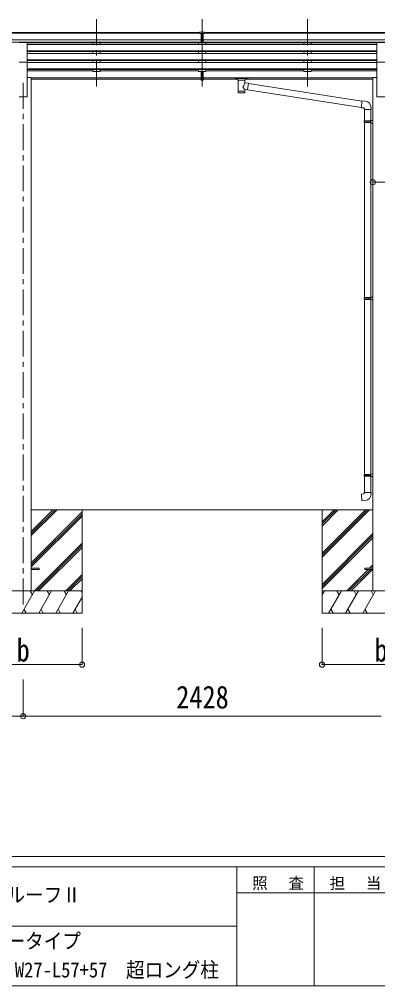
# Model space of a CAD drawing. Units: millimetres at full size, sheet at 1:35; details may follow other scales. Extents: x -9837 to 9837, y -6790 to 6790.
# Drawn here: x 1677 to 4108, y -6790 to -240 of the extents above; entities that cross this region are included whole.
import ezdxf
from ezdxf.enums import TextEntityAlignment as Align

# ---------------------------------------------------------------- set-up
doc = ezdxf.new("R2010")
doc.units = ezdxf.units.MM
doc.header["$LTSCALE"] = 35
doc.header["$PDMODE"] = 32
doc.header["$PDSIZE"] = 35
doc.linetypes.add('CHAIN1', pattern=[8, 5, -1, 1, -1])
for name, color, linetype, lineweight in [('0-0_0', 7, 'Continuous', 9), ('0-1_本体', 5, 'CHAIN1', 9), ('0-3_ELV2', 4, 'Continuous', 9), ('0-6_OTH_LINE', 6, 'Continuous', 9), ('0-9_OUTLINE', 7, 'Continuous', 9), ('F-0_240', 7, 'Continuous', 9)]:
    doc.layers.add(name, color=color, linetype=linetype, lineweight=lineweight)
doc.styles.add('ＭＳ ゴシック', font='')
doc.styles.get('ＭＳ ゴシック').set_extended_font_data('MS Gothic')

msp = doc.modelspace()

# ---------------------------------------------------------------- linework, layer by layer
at = {"layer": '0-0_0'}
for p, q in [((1757.33, -3711.25), (1904.68, -3563.91)), ((1757.33, -3739.54), (1932.96, -3563.91)), ((1757.33, -3725.39), (1918.82, -3563.91)), ((4074.93, -3563.91), (1757.33, -3563.91)), ((1757.33, -3923.38), (2102.13, -3578.59)), ((1757.33, -3937.52), (2102.13, -3592.73)), ((2102.13, -3563.91), (2102.13, -4263.91)), ((3730.13, -3563.91), (3730.13, -4263.91)), ((3730.13, -3858.08), (4024.31, -3563.91)), ((3730.13, -3872.23), (4038.45, -3563.91)), ((3730.13, -3886.37), (4052.59, -3563.91)), ((3730.13, -3674.24), (3840.46, -3563.91)), ((3730.13, -3660.09), (3826.32, -3563.91)), ((3730.13, -3645.95), (3812.18, -3563.91)), ((1757.33, -3951.67), (2102.13, -3606.87)), ((3730.13, -4070.21), (4074.93, -3725.42)), ((1778.94, -4113.91), (2102.13, -3790.72)), ((3730.13, -4084.36), (4074.93, -3739.56)), ((3730.13, -4098.5), (4074.93, -3753.7)), ((1793.08, -4113.91), (2102.13, -3804.86)), ((1807.23, -4113.91), (2102.13, -3819)), ((3898.57, -4113.91), (4044.07, -3968.41)), ((3912.71, -4113.91), (4058.22, -3968.41)), ((3926.86, -4113.91), (4072.36, -3968.41)), ((4053.07, -3959.41), (4074.93, -3937.55)), ((4067.22, -3959.41), (4074.93, -3951.69)), ((1991.07, -4113.91), (2102.13, -4002.85)), ((2005.21, -4113.91), (2102.13, -4016.99)), ((2019.36, -4113.91), (2102.13, -4031.13)), ((2102.13, -4113.91), (1302.13, -4113.91)), ((1693.29, -4263.91), (1779.89, -4113.91)), ((1764.89, -4139.89), (1749.89, -4113.9)), ((1808.76, -4263.91), (1895.36, -4113.91)), ((1880.36, -4139.89), (1865.36, -4113.91)), ((1924.23, -4263.91), (2010.83, -4113.91)), ((1980.83, -4113.91), (1995.83, -4139.89)), ((2096.3, -4113.91), (2102.13, -4124.01)), ((4530.13, -4113.91), (3730.13, -4113.91)), ((3730.13, -4141.41), (3746.01, -4113.91)), ((3774.88, -4263.91), (3861.48, -4113.91)), ((3846.48, -4139.89), (3831.48, -4113.91)), ((3890.35, -4263.91), (3976.95, -4113.91)), ((3961.95, -4139.89), (3946.95, -4113.91)), ((4005.82, -4263.91), (4092.42, -4113.91)), ((4077.42, -4139.89), (4062.42, -4113.91)), ((2039.7, -4263.91), (2102.13, -4155.77)), ((1708.29, -4237.93), (1723.29, -4263.91)), ((1823.76, -4237.93), (1838.76, -4263.91)), ((1939.23, -4237.93), (1954.23, -4263.91)), ((2054.7, -4237.93), (2069.7, -4263.91)), ((3789.88, -4237.93), (3804.87, -4263.91)), ((3905.35, -4237.93), (3920.35, -4263.91)), ((4020.82, -4237.92), (4035.82, -4263.91)), ((1302.13, -4263.91), (2102.13, -4263.91)), ((3730.13, -4263.91), (4530.13, -4263.91))]:
    msp.add_line(p, q, dxfattribs=at)
at = {"layer": '0-1_本体'}
for p, q in [((2200.13, -239.5), (2200.13, -717.02)), ((2916.13, -239.5), (2916.13, -717.02)), ((3632.13, -239.5), (3632.13, -717.02)), ((1702.13, -670.34), (1702.13, -4213.91))]:
    msp.add_line(p, q, dxfattribs=at)
at = {"layer": '0-3_ELV2'}
for p, q in [((2899.63, -335.06), (2899.63, -327.22)), ((-2805.37, -328.63), (2899.63, -328.63)), ((-2805.37, -333.85), (2899.63, -333.85)), ((2909.63, -377.38), (-2805.37, -377.38)), ((2899.63, -335.06), (2909.63, -335.06)), ((2916.13, -335.88), (2909.63, -335.48)), ((2909.63, -337.06), (2922.63, -337.06)), ((2909.63, -378.58), (2916.13, -378.74)), ((2922.63, -335.54), (2916.13, -335.86)), ((2916.13, -378.74), (2922.63, -378.58)), ((2922.63, -398.69), (2922.63, -333.41)), ((8637.63, -377.38), (2922.63, -377.38)), ((2932.63, -328.63), (8637.63, -328.63)), ((2932.63, -333.85), (8637.63, -333.85)), ((2909.63, -395.23), (-2805.37, -395.23)), ((1674.63, -397.66), (1729.63, -397.66)), ((1729.63, -529.45), (1729.63, -397.66)), ((1729.63, -398.48), (2909.63, -398.48)), ((1729.63, -410.99), (4102.63, -410.99)), ((4102.63, -452.86), (1729.63, -452.86)), ((4102.63, -454.36), (1729.63, -454.36)), ((2175.13, -398.48), (2175.13, -410.99)), ((2225.13, -398.48), (2225.13, -410.89)), ((2891.13, -398.48), (2891.13, -410.99)), ((2909.63, -397.62), (2916.13, -398.02)), ((2916.13, -398.02), (2922.63, -397.62)), ((2916.13, -410.99), (2916.13, -458.68)), ((8637.63, -395.23), (2922.63, -395.23)), ((2922.63, -398.48), (4102.63, -398.48)), ((2941.13, -398.48), (2941.13, -410.89)), ((3607.13, -398.48), (3607.13, -410.99)), ((3657.13, -398.48), (3657.13, -410.89)), ((4102.63, -529.45), (4102.63, -397.66)), ((4102.63, -397.66), (4157.63, -397.66)), ((4102.63, -458.68), (1729.63, -458.68)), ((4102.63, -471.53), (1729.63, -471.53)), ((4102.63, -513.41), (1729.63, -513.41)), ((4102.63, -514.91), (1729.63, -514.91)), ((4102.63, -519.22), (1729.63, -519.22)), ((2175.13, -458.68), (2175.13, -471.53)), ((2175.13, -519.22), (2175.13, -531.98)), ((2225.13, -458.68), (2225.13, -471.53)), ((2225.13, -519.22), (2225.13, -532.08)), ((2891.13, -458.68), (2891.13, -471.53)), ((2891.13, -519.22), (2891.13, -531.98)), ((2916.13, -471.53), (2916.13, -519.22)), ((2941.13, -458.68), (2941.13, -471.53)), ((2941.13, -519.22), (2941.13, -532.08)), ((3607.13, -458.68), (3607.13, -471.53)), ((3607.13, -519.22), (3607.13, -531.98)), ((3657.13, -458.68), (3657.13, -471.53)), ((3657.13, -519.22), (3657.13, -532.08)), ((1674.63, -529.45), (1729.63, -529.45)), ((1729.63, -529.45), (1729.63, -763.91)), ((4102.63, -532.08), (1729.63, -532.08)), ((4102.63, -573.96), (1729.63, -573.96)), ((4102.63, -575.46), (1729.63, -575.46)), ((4102.63, -579.77), (1729.63, -579.77)), ((1729.63, -588.32), (2175.13, -588.32)), ((2175.13, -579.77), (2175.13, -593.26)), ((2225.13, -579.77), (2225.13, -593.26)), ((2891.13, -588.32), (2225.13, -588.32)), ((2891.13, -579.77), (2891.13, -593.26)), ((2916.13, -532.08), (2916.13, -579.77)), ((2941.13, -579.77), (2941.13, -593.26)), ((3607.13, -588.32), (2941.13, -588.32)), ((3607.13, -579.77), (3607.13, -593.26)), ((3657.13, -579.77), (3657.13, -593.26)), ((3657.13, -588.32), (4102.63, -588.32)), ((4102.63, -529.45), (4102.63, -763.91)), ((4102.63, -529.45), (4157.63, -529.45)), ((1757.33, -634.91), (1729.63, -634.91)), ((1757.33, -634.91), (1757.33, -4113.91)), ((2909.63, -635.33), (1757.33, -635.33)), ((2909.63, -636.73), (1757.33, -636.73)), ((2909.63, -644.42), (1757.33, -644.42)), ((2225.13, -593.26), (2175.13, -593.26)), ((2941.13, -593.26), (2891.13, -593.26)), ((2909.63, -652.99), (2909.63, -593.26)), ((2909.63, -630.75), (2922.63, -630.75)), ((2909.63, -636.15), (2922.63, -636.15)), ((2909.63, -651.92), (2916.13, -652.32)), ((2916.13, -652.32), (2922.63, -651.92)), ((2922.63, -652.99), (2922.63, -593.26)), ((4074.93, -635.33), (2922.63, -635.33)), ((4074.93, -636.73), (2922.63, -636.73)), ((3156.63, -644.42), (2922.63, -644.42)), ((4074.93, -644.42), (3210.63, -644.42)), ((3657.13, -593.26), (3607.13, -593.26)), ((4074.93, -634.91), (4074.93, -4113.91)), ((4074.93, -634.91), (4102.63, -634.91)), ((1674.63, -763.91), (1729.63, -763.91)), ((4102.63, -763.91), (4157.63, -763.91)), ((1757.33, -3959.41), (1812.13, -3959.41)), ((1757.33, -3968.41), (1812.13, -3968.41)), ((1812.13, -3959.41), (1812.13, -3968.41)), ((4020.13, -3959.41), (4074.93, -3959.41))]:
    msp.add_line(p, q, dxfattribs=at)
for points in [[(2899.63, -327.22), (2917.63, -327.06), (2932.63, -327.19)], [(2922.63, -335.02), (2932.63, -334.93), (2932.63, -327.19)], [(2922.63, -398.69), (2916.13, -399.08), (2909.63, -398.69), (2909.63, -333.35)], [(2922.63, -379.68), (2919.37, -379.76), (2916.13, -379.84), (2912.89, -379.76), (2909.63, -379.68)], [(2922.63, -652.99), (2916.13, -653.39), (2909.63, -652.99)], [(4020.13, -3959.41), (4020.13, -3968.41), (4074.93, -3968.41)]]:
    msp.add_lwpolyline(points, dxfattribs=at)
msp.add_ellipse((2940.7, -337.37), major_axis=(24.57, -1.51), ratio=0.121868, start_param=3.1422238, end_param=3.1491027, dxfattribs=at)
at = {"layer": '0-6_OTH_LINE'}
for p, q in [((4074.93, -1343.46), (4185.33, -1343.46)), ((2102.13, -4613.91), (2102.13, -4363.93)), ((3730.13, -4613.91), (3730.13, -4363.93)), ((1302.13, -4613.91), (2102.13, -4613.91)), ((3730.13, -4613.91), (4530.13, -4613.91)), ((1702.13, -4963.91), (1702.13, -4713.91)), ((-1597.87, -4963.91), (1702.13, -4963.91)), ((1702.13, -4963.91), (4130.13, -4963.91))]:
    msp.add_line(p, q, dxfattribs=at)
for p in [(4074.93, -1343.46), (2102.13, -4613.91), (3730.13, -4613.91), (1702.13, -4963.91)]:
    msp.add_point(p, dxfattribs=at)
at = {"layer": '0-9_OUTLINE'}
for p, q in [((3140.13, -637.51), (3140.13, -643.26)), ((3142.13, -636.84), (3225.13, -636.84)), ((3142.13, -639.02), (3225.13, -639.02)), ((3142.13, -643.93), (3156.63, -643.93)), ((3156.63, -649.57), (3156.63, -643.03)), ((3160.73, -650.49), (3160.71, -735.93)), ((3206.53, -669.24), (3206.53, -650.49)), ((3210.63, -649.57), (3210.63, -643.03)), ((3210.63, -643.93), (3225.13, -643.93)), ((3227.13, -637.51), (3227.13, -643.26)), ((3231.75, -673.14), (3206.53, -669.23)), ((3206.55, -735.93), (3206.53, -715.27)), ((3206.53, -715.58), (3224.73, -718.4)), ((3231.75, -673.14), (3224.73, -718.4)), ((3997.07, -836.44), (3225, -716.66)), ((4000.74, -794.51), (3231.44, -675.16)), ((4021.74, -794.38), (4000.91, -792.56)), ((4016.82, -850.13), (4062.82, -850.13)), ((4018.93, -850.13), (4018.93, -927.97)), ((4060.93, -850.13), (4060.93, -925.41)), ((4062.82, -850.13), (4062.82, -839.21)), ((4016.93, -929.97), (4017.93, -927.97)), ((4016.93, -929.97), (4060.93, -929.97)), ((4016.93, -929.97), (4016.93, -937.97)), ((4016.93, -937.97), (4060.93, -937.97)), ((4016.93, -937.97), (4017.93, -939.97)), ((4017.93, -927.97), (4060.93, -927.97)), ((4017.93, -939.97), (4060.93, -939.97)), ((4018.93, -939.97), (4018.93, -2126.16)), ((4056.45, -929.97), (4056.02, -927.97)), ((4058.93, -925.47), (4074.93, -925)), ((4058.93, -927.47), (4058.93, -925.47)), ((4058.93, -927.47), (4060.93, -927.47)), ((4058.93, -942.47), (4058.93, -940.47)), ((4058.93, -942.47), (4074.93, -942.94)), ((4060.93, -942.53), (4060.93, -2123.6)), ((4074.93, -925), (4074.93, -942.94)), ((4016.93, -2128.16), (4017.93, -2126.16)), ((4016.93, -2128.16), (4060.93, -2128.16)), ((4016.93, -2128.16), (4016.93, -2136.16)), ((4016.93, -2136.16), (4060.93, -2136.16)), ((4016.93, -2136.16), (4017.93, -2138.16)), ((4017.93, -2126.16), (4060.93, -2126.16)), ((4017.93, -2138.16), (4060.93, -2138.16)), ((4018.93, -2138.16), (4018.93, -3324.35)), ((4056.45, -2128.16), (4056.02, -2126.16)), ((4058.93, -2123.66), (4074.93, -2123.19)), ((4058.93, -2125.66), (4058.93, -2123.66)), ((4058.93, -2125.66), (4060.93, -2125.66)), ((4058.93, -2140.66), (4058.93, -2138.66)), ((4058.93, -2140.66), (4074.93, -2141.13)), ((4060.93, -2140.72), (4060.93, -3321.79)), ((4074.93, -2123.19), (4074.93, -2141.13)), ((4016.93, -3326.35), (4017.93, -3324.35)), ((4016.93, -3326.35), (4060.93, -3326.35)), ((4016.93, -3326.35), (4016.93, -3334.35)), ((4016.93, -3334.35), (4060.93, -3334.35)), ((4016.93, -3334.35), (4017.93, -3336.35)), ((4017.93, -3324.35), (4060.93, -3324.35)), ((4017.93, -3336.35), (4060.93, -3336.35)), ((4018.93, -3336.35), (4018.93, -3446.35)), ((4056.45, -3326.35), (4056.02, -3324.35)), ((4058.93, -3321.85), (4074.93, -3321.38)), ((4058.93, -3323.85), (4058.93, -3321.85)), ((4058.93, -3323.85), (4060.93, -3323.85)), ((4058.93, -3338.85), (4058.93, -3336.85)), ((4058.93, -3338.85), (4074.93, -3339.32)), ((4060.93, -3338.91), (4060.93, -3446.35)), ((4074.93, -3321.38), (4074.93, -3339.32)), ((4016.93, -3446.35), (4062.93, -3446.35)), ((4016.93, -3456.35), (4016.93, -3446.35)), ((4062.93, -3446.35), (4062.93, -3457.27))]:
    msp.add_line(p, q, dxfattribs=at)
for points in [[(3140.13, -637.51), (3140.17, -637.31), (3140.25, -637.17), (3140.35, -637.08), (3140.45, -637.02), (3140.57, -636.97), (3140.87, -636.91), (3141.36, -636.87), (3141.9, -636.84), (3142.13, -636.84)], [(3140.13, -643.26), (3140.17, -643.46), (3140.25, -643.6), (3140.35, -643.69), (3140.45, -643.75), (3140.57, -643.8), (3140.87, -643.86), (3141.36, -643.91), (3141.9, -643.93), (3142.13, -643.93)], [(3225.13, -636.84), (3225.48, -636.85), (3226.01, -636.87), (3226.46, -636.92), (3226.77, -637), (3226.94, -637.1), (3227.06, -637.24), (3227.12, -637.42), (3227.13, -637.51)], [(3225.13, -643.93), (3225.48, -643.92), (3226.01, -643.9), (3226.46, -643.85), (3226.77, -643.77), (3226.94, -643.67), (3227.06, -643.53), (3227.12, -643.35), (3227.13, -643.26)], [(4000.91, -792.56), (3996.9, -838.38), (4016.82, -840.13), (4016.82, -850.13)], [(4056.45, -929.97), (4056.45, -937.97), (4056.02, -939.97)], [(4058.93, -940.47), (4060.93, -940.47), (4060.93, -927.47)], [(4056.45, -2128.16), (4056.45, -2136.16), (4056.02, -2138.16)], [(4058.93, -2138.66), (4060.93, -2138.66), (4060.93, -2125.66)], [(4056.45, -3326.35), (4056.45, -3334.35), (4056.02, -3336.35)], [(4058.93, -3336.85), (4060.93, -3336.85), (4060.93, -3323.85)], [(4021.85, -3502.09), (4001.02, -3503.92), (3997.01, -3458.09), (4016.93, -3456.35)]]:
    msp.add_lwpolyline(points, dxfattribs=at)
for centre, start, end in [((4017.82, -839.21), 0, 85), ((4017.93, -3457.27), 275, 0)]:
    msp.add_arc(centre, 45, start, end, dxfattribs=at)
for centre, major_axis, ratio, start_param, end_param in [((3142.13, -639.24), (2, 0), 0.109601, 3.1415927, 4.712389), ((3183.63, -649.49), (27.06, 0), 0.069685, 3.1415927, 6.2831853), ((3183.63, -643.03), (27, 0), 0.070066, 6.2831853, 9.424778), ((3194.63, -647.01), (16, 0), 0.361356, 6.2636979, 6.2831853), ((3225.13, -639.24), (2, 0), 0.109601, 4.712389, 6.2831853), ((3183.63, -695.77), (-22.81, -26.62), 0.234429, 1.6855472, 3.1268519), ((3186.18, -693.13), (20.32, -22.25), 0.045535, 0.0389954, 1.3075346), ((3183.63, -735.93), (22.92, 0), 0.101955, 3.1415499, 6.2833984), ((3183.63, -723.49), (22.91, 0), 0.122865, 3.1415927, 6.2831853)]:
    msp.add_ellipse(centre, major_axis=major_axis, ratio=ratio, start_param=start_param, end_param=end_param, dxfattribs=at)
at = {"layer": 'F-0_240', "color": 5}
for p, q in [((-9837.4, -5915), (9342.6, -5915)), ((-9837.4, -5985), (6231.38, -5985)), ((3151.38, -5985), (3151.38, -6790)), ((3676.38, -5985), (3676.38, -6790)), ((3151.38, -6160), (5251.38, -6160)), ((-4023.62, -6387.5), (3151.38, -6387.5)), ((-9837.4, -6790), (9342.6, -6790))]:
    msp.add_line(p, q, dxfattribs=at)

# ---------------------------------------------------------------- texts
at = {"layer": '0-6_OTH_LINE', "color": 7, "style": 'ＭＳ ゴシック', "width": 0.85}
for s, p in [('b', (1658.38, -4638.91)), ('b', (4086.38, -4638.91)), ('2428', (2741.13, -4956.91))]:
    msp.add_text(s, height=154, dxfattribs=at).set_placement(p, align=Align.BOTTOM_LEFT)
at = {"layer": 'F-0_240', "style": 'ＭＳ ゴシック', "width": 0.9}
for s, p in [('アーバンルーフⅡ', (1086.38, -6256.25)), ('レギュラータイプ', (1086.38, -6569.36)), ('奥行連棟セット(1台用)\u3000W27-L57+57\u3000超ロング柱', (198.26, -6764.92))]:
    msp.add_text(s, height=102.6, dxfattribs=at).set_placement(p, align=Align.BOTTOM_LEFT)
at = {"layer": 'F-0_240', "char_height": 76.98, "attachment_point": 7, "style": 'ＭＳ ゴシック'}
for s, insert in [('\\T1.17;照\u3000査', (3256.38, -6142.5)), ('\\T1.17;担\u3000当', (3781.38, -6142.5))]:
    msp.add_mtext(s, dxfattribs=dict(at, insert=insert))

doc.saveas('drawing.dxf')
